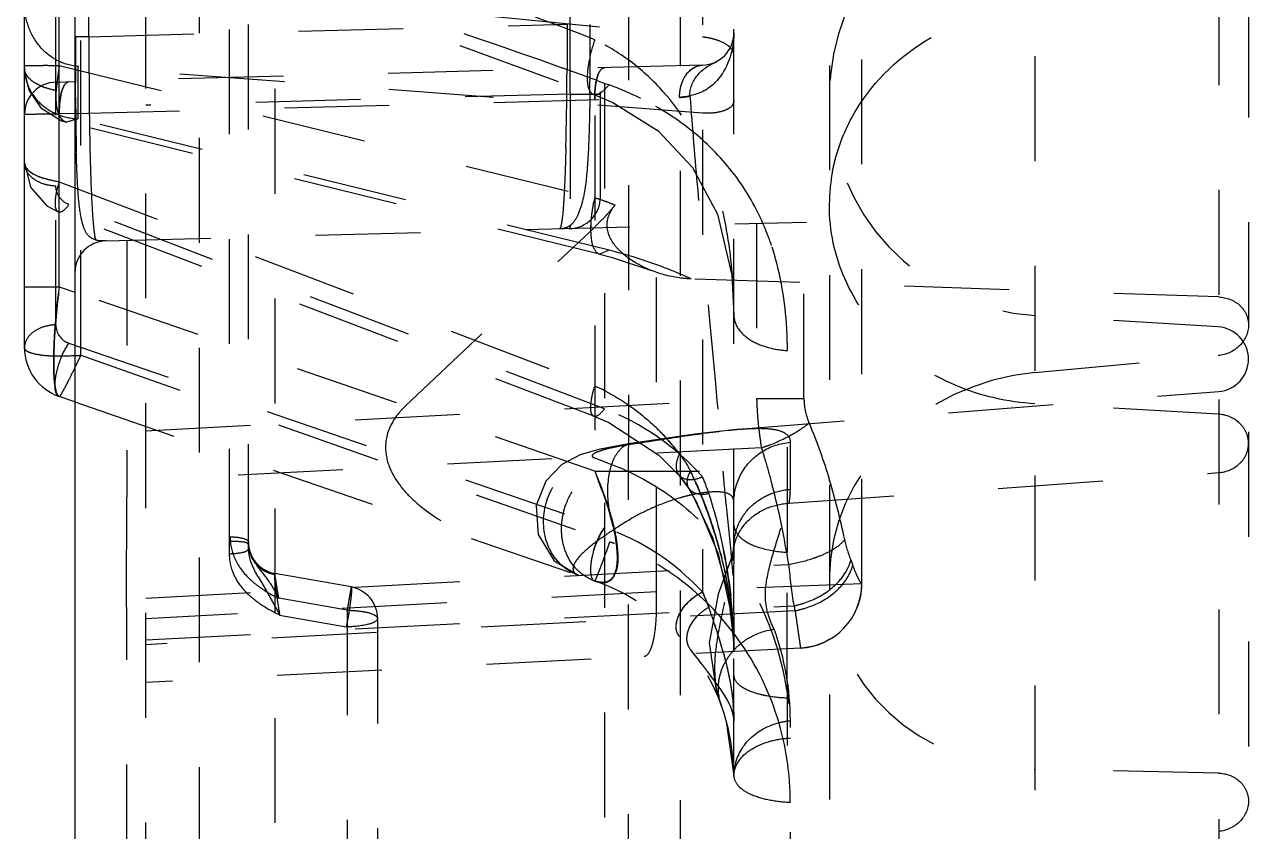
# Model space of a CAD drawing. Header units: millimetres. Extents: x 2141 to 4292, y -4498 to 2648.
# Drawn here: x 3636.63 to 3655.71, y -250.72 to -238.15 of the extents above; entities that cross this region are included whole.
import ezdxf

# ---------------------------------------------------------------- set-up
doc = ezdxf.new("R2010")
doc.units = ezdxf.units.MM
doc.header["$LTSCALE"] = 16.335
doc.linetypes.add('HIDDEN', pattern=[0.2, 0.1, -0.1])
doc.layers.add('21', color=7, linetype='CONTINUOUS')

msp = doc.modelspace()

# ---------------------------------------------------------------- linework, layer by layer
at = {"layer": '21', "color": 8, "linetype": 'HIDDEN'}
for p, q in [((3638.523, -307.753), (3638.523, -120.925)), ((3640.533, -134.607), (3640.533, -307.753)), ((3639.353, -135.371), (3639.353, -272.822)), ((3647.688, -275.791), (3647.688, -137.764)), ((3655.244, -162.316), (3655.244, -280.044)), ((3655.708, -162.819), (3655.708, -279.542)), ((3652.38, -163.5), (3652.38, -278.86)), ((3649.176, -166.91), (3649.176, -275.45)), ((3645.678, -270.103), (3645.678, -172.257)), ((3639.83, -246.391), (3639.83, -195.969)), ((3640.123, -246.317), (3640.123, -196.043)), ((3646.858, -274.732), (3646.858, -225.241)), ((3645.609, -240.83), (3645.609, -226.549)), ((3637.638, -238.338), (3637.638, -227.2)), ((3646.055, -227.582), (3646.027, -269.186)), ((3645.135, -239.231), (3645.135, -229.306)), ((3647.199, -229.987), (3647.199, -246.987)), ((3645.519, -233.033), (3645.519, -245.105)), ((3637.513, -243.298), (3637.513, -235.063)), ((3637.122, -242.827), (3637.122, -235.311)), ((3637.175, -239.541), (3637.175, -235.906)), ((3637.467, -237.38), (3647.199, -238.343)), ((3640.374, -237.46), (3643.417, -238.475)), ((3649.68, -246.859), (3649.68, -237.468)), ((3637.638, -238.338), (3645.088, -238.143)), ((3637.638, -238.338), (3637.427, -238.338)), ((3643.417, -238.475), (3645.494, -239.231)), ((3637.175, -238.784), (3645.519, -240.848)), ((3647.199, -238.78), (3637.418, -239.037)), ((3637.467, -238.801), (3637.467, -239.617)), ((3647.199, -239.527), (3637.482, -238.802)), ((3636.703, -239.171), (3636.889, -239.445)), ((3637.43, -239.284), (3637.428, -239.05)), ((3645.567, -239.023), (3645.678, -239.064)), ((3645.678, -239.064), (3645.743, -239.087)), ((3637.418, -239.535), (3646.842, -239.283)), ((3645.135, -239.231), (3638.523, -239.405)), ((3645.135, -239.231), (3645.609, -239.231)), ((3645.494, -239.231), (3645.494, -239.231)), ((3645.494, -239.231), (3645.8, -239.361)), ((3645.8, -239.361), (3646.508, -239.806)), ((3636.889, -239.445), (3637.209, -239.646)), ((3637.209, -239.646), (3637.289, -239.671)), ((3637.467, -239.618), (3637.29, -239.671)), ((3645.596, -241.726), (3637.29, -239.671)), ((3645.743, -241.665), (3637.467, -239.617)), ((3637.175, -240.597), (3645.519, -243.779)), ((3636.984, -240.974), (3637.16, -241.066)), ((3645.504, -244.248), (3637.16, -241.066)), ((3645.67, -244.134), (3637.326, -240.952)), ((3637.904, -241.519), (3648.818, -241.225)), ((3645.459, -241.187), (3645.459, -241.313)), ((3646.48, -246.987), (3646.48, -241.286)), ((3648.042, -241.245), (3648.042, -243.976)), ((3648.78, -243.976), (3648.78, -241.226)), ((3642.571, -244.09), (3645.519, -241.303)), ((3638.229, -241.513), (3638.225, -246.243)), ((3645.743, -241.665), (3645.596, -241.726)), ((3645.596, -241.726), (3645.776, -241.773)), ((3645.776, -241.773), (3646.406, -241.981)), ((3655.244, -242.392), (3647.02, -242.11)), ((3645.519, -245.105), (3637.418, -242.316)), ((3655.235, -242.859), (3652.38, -242.68)), ((3637.326, -243.112), (3645.67, -245.985)), ((3637.513, -243.298), (3637.413, -243.503)), ((3637.513, -243.298), (3645.756, -246.208)), ((3648.522, -246.366), (3648.522, -243.226)), ((3652.38, -243.571), (3655.235, -243.304)), ((3647.777, -244.452), (3655.244, -243.864)), ((3637.418, -244.026), (3645.519, -246.816)), ((3638.523, -244.475), (3648.042, -243.976)), ((3648.042, -243.976), (3648.78, -243.976)), ((3655.235, -244.217), (3652.38, -244.056)), ((3645.504, -244.248), (3645.74, -244.349)), ((3645.74, -244.349), (3646.518, -244.856)), ((3645.962, -244.696), (3645.602, -244.764)), ((3646.081, -244.677), (3645.962, -244.696)), ((3646.259, -244.65), (3646.079, -244.677)), ((3646.081, -244.677), (3646.15, -244.676)), ((3648.568, -245.387), (3648.568, -244.656)), ((3648.118, -244.741), (3638.523, -245.244)), ((3645.599, -244.765), (3645.293, -244.852)), ((3645.507, -244.895), (3645.755, -244.989)), ((3646.518, -244.856), (3646.838, -245.173)), ((3645.519, -245.105), (3647.688, -245.105)), ((3646.836, -245.171), (3646.982, -245.37)), ((3646.836, -245.171), (3646.837, -245.172)), ((3646.837, -245.172), (3646.859, -245.197)), ((3646.859, -245.197), (3646.982, -245.37)), ((3648.55, -245.606), (3655.244, -245.128)), ((3646.983, -245.371), (3646.983, -245.372)), ((3646.983, -245.371), (3647.044, -245.474)), ((3646.983, -245.372), (3646.983, -245.372)), ((3646.983, -245.372), (3647.1, -245.576)), ((3647.044, -245.474), (3647.355, -246.139)), ((3638.225, -246.243), (3638.22, -246.409)), ((3644.638, -246.094), (3644.89, -246.5)), ((3647.355, -246.139), (3647.594, -246.974)), ((3638.22, -246.409), (3638.229, -269.306)), ((3647.682, -246.314), (3647.639, -246.484)), ((3647.674, -246.495), (3647.682, -246.316)), ((3647.682, -246.316), (3647.682, -246.316)), ((3647.687, -246.278), (3647.686, -246.427)), ((3638.523, -247.082), (3648.541, -246.557)), ((3644.89, -246.5), (3645.271, -246.73)), ((3647.639, -246.484), (3647.443, -247.02)), ((3641.722, -246.909), (3640.536, -246.7)), ((3646.48, -246.987), (3638.523, -247.404)), ((3649.68, -246.859), (3646.48, -246.987)), ((3647.443, -247.02), (3647.302, -247.778)), ((3647.594, -246.974), (3647.687, -247.797)), ((3649.678, -246.859), (3649.68, -246.859)), ((3638.523, -247.733), (3648.62, -247.204)), ((3641.661, -247.272), (3640.596, -247.085)), ((3648.642, -247.279), (3638.523, -247.81)), ((3640.609, -247.347), (3641.648, -247.531)), ((3641.661, -247.272), (3641.648, -300.815)), ((3642.135, -247.402), (3642.135, -300.374)), ((3647.661, -247.408), (3647.688, -247.897)), ((3647.302, -247.778), (3647.414, -248.52)), ((3648.727, -247.863), (3638.523, -248.397)), ((3647.688, -247.853), (3647.687, -247.796)), ((3647.414, -248.52), (3647.492, -248.75)), ((3648.522, -252.647), (3648.522, -248.637)), ((3647.494, -248.756), (3647.492, -248.75)), ((3647.569, -249.001), (3647.689, -249.854)), ((3648.568, -252.364), (3648.568, -248.994)), ((3655.235, -249.808), (3652.38, -249.752))]:
    msp.add_line(p, q, dxfattribs=at)
at = {"layer": '21', "color": 7, "linetype": 'Continuous'}
for p, q in [((3636.633, -243.182), (3636.633, -236.255)), ((3637.418, -236.755), (3637.418, -386.18)), ((3637.122, -239.044), (3637.418, -239.037)), ((3637.418, -239.535), (3637.175, -239.541)), ((3637.175, -242.232), (3637.175, -239.541)), ((3636.633, -242.232), (3637.175, -242.232)), ((3637.175, -242.232), (3637.418, -242.316)), ((3637.418, -244.026), (3637.175, -243.943))]:
    msp.add_line(p, q, dxfattribs=at)
at = {"layer": '21', "color": 8, "linetype": 'HIDDEN'}
for points in [[(3636.633, -238.829), (3636.635, -238.88), (3636.703, -239.171)], [(3646.508, -239.806), (3647.045, -240.376), (3647.431, -241.103), (3647.654, -242.053), (3647.688, -242.675)], [(3636.633, -240.304), (3636.725, -240.679), (3636.984, -240.974)], [(3647.779, -244.452), (3647.082, -244.531), (3646.259, -244.65)], [(3645.293, -244.852), (3645.008, -245), (3644.756, -245.259), (3644.605, -245.638), (3644.638, -246.094)], [(3647.1, -245.576), (3647.443, -246.392), (3647.661, -247.408)], [(3647.688, -246.265), (3647.684, -246.304), (3647.682, -246.316)]]:
    msp.add_lwpolyline(points, dxfattribs=at)
for centre, radius, start, end in [((3652.593, -239.27), 3.417, 93.5697, 266.4303), ((3610.307, -336.284), 103.455, 70.38893, 72.11651), ((3523.025, -238.152), 122.425, 359.88245, 0.0022), ((3785.732, -238.344), 148.305, 179.99948, 180.1353), ((3714.402, -238.631), 76.764, 179.7815, 180.04625), ((3554.025, -238.225), 91.425, 359.61686, 359.88834), ((3647.186, -238.278), 0.502, 271.5, 360), ((3647.093, -239.406), 1.068, 79.144, 84.3222), ((3636.415, -206.086), 32.706, 271.0223, 271.3315), ((3775.679, -238.369), 138.253, 180.13453, 180.28199), ((3713.166, -238.633), 75.528, 180.0453, 180.30584), ((3612.841, -329.083), 95.822, 70.02984, 70.37111), ((3585.751, -238.671), 59.337, 359.6007, 359.83351), ((3579.03, -238.388), 66.419, 359.27287, 359.61352), ((3637.296, -238.164), 1.024, 247.19, 250.9806), ((3709.769, -238.651), 72.131, 180.30594, 180.48183), ((3599.001, -238.756), 46.087, 359.4109, 359.592), ((3644.069, -243.688), 4.895, 63.7294, 70.0088), ((3706.48, -238.854), 69.052, 180.35674, 180.72066), ((3702.771, -238.713), 65.133, 180.47901, 180.93583), ((3595.366, -238.713), 49.722, 358.4345, 359.4041), ((3646.823, -238.561), 0.722, 271.4492, 284.4508), ((3671.806, -239.313), 34.375, 180.6821, 181.3638), ((3689.021, -238.93), 51.381, 180.9448, 181.356), ((3651.997, -240.965), 2.822, 169.443, 179.9935), ((3645.109, -240.83), 0.5, 271.5, 0), ((3648.266, -241.455), 2.813, 167.5301, 168.9534), ((3643.782, -246.344), 5.764, 70.7948, 72.4628), ((3644.587, -244.031), 3.315, 69.7054, 70.7755), ((3642.843, -238.504), 3.873, 317.0767, 318.2873), ((3642.645, -238.329), 4.137, 318.2977, 320.4983), ((3643.089, -238.736), 3.534, 313.4348, 317.1123), ((3637.918, -242.018), 0.5, 91.5, 180), ((3637.424, -242.827), 0.302, 180.0494, 250.9506), ((3655.204, -243.362), 0.504, 274.5, 86.4303), ((3637.169, -240.035), 3.282, 274.2981, 276.0217), ((3644.268, -246.617), 3.102, 62.2145, 66.2057), ((3644.276, -247.781), 3.904, 41.5331, 69.0884), ((3653.549, -243.818), 5.509, 181.6529, 184.3912), ((3653.416, -243.824), 5.376, 184.4309, 186.4622), ((3643.939, -247.058), 3.655, 37.4245, 46.608), ((3643.975, -247.023), 3.605, 42.4132, 46.6246), ((3653.68, -243.795), 5.642, 186.4505, 187.1295), ((3653.116, -243.871), 5.073, 187.0715, 189.8754), ((3643.876, -247.112), 3.738, 37.4873, 42.4035), ((3638.466, -247.849), 10.141, 16.5474, 17.8467), ((3641.009, -247.961), 6.648, 23.4429, 25.4372), ((3642.238, -247.469), 5.327, 23.858, 26.339), ((3637.836, -248.034), 10.798, 14.5499, 16.539), ((3638.886, -248.353), 10.752, 11.6969, 16.7728), ((3647.627, -248.2), 2.789, 102.2926, 103.7799), ((3640.125, -248.36), 7.618, 21.7008, 23.5553), ((3639.95, -248.418), 7.801, 19.7789, 21.6218), ((3636.417, -249.537), 11.506, 17.7153, 19.0677), ((3648.56, -250.367), 5.142, 122.1578, 124.3302), ((3644.467, -249.481), 3.697, 42.5205, 71.0118), ((3639.859, -248.439), 7.893, 15.476, 17.7255), ((3584.862, -245.906), 62.826, 359.66088, 359.96781), ((3640.634, -246.133), 0.796, 180.0011, 184.774), ((3640.623, -246.208), 0.5, 180, 260), ((3644.52, -249.757), 3.758, 69.6002, 70.7943), ((3651.344, -245.77), 1.971, 191.7888, 201.789), ((3641.134, -248.079), 6.568, 14.6233, 15.4205), ((3641.353, -248.022), 6.342, 11.8378, 14.6186), ((3759.201, -247.189), 111.518, 179.60809, 179.85188), ((3641.027, -246.032), 0.942, 208.0052, 212.3088), ((3648.152, -244.137), 2.451, 279.1345, 288.0271), ((3660.794, -245.388), 12.308, 185.4494, 188.484), ((3644.472, -249.856), 3.216, 0, 70.9999), ((3641.406, -248.011), 6.287, 8.4585, 11.8414), ((3641.635, -247.402), 0.5, 0, 80), ((3641.573, -247.997), 6.12, 6.9745, 10.0718), ((3702.139, -247.001), 54.455, 179.895, 180.2785), ((3648.675, -246.859), 1.005, 273, 360), ((3643.805, -248.505), 3.718, 20.069, 22.7458), ((3641.646, -247.976), 6.045, 5.9334, 8.4663), ((3647.621, -247.846), 0.697, 117.679, 135.7468), ((3638.245, -250.536), 9.638, 18.3248, 20.0695), ((3642.023, -247.937), 5.666, 3.3507, 5.9348), ((3702.002, -247.001), 54.318, 180.2785, 180.3925), ((3672.754, -247.466), 25.069, 179.7892, 180.0819), ((3638.842, -250.342), 9.01, 16.8232, 18.3494), ((3638.864, -250.336), 8.987, 16.7995, 18.3331), ((3688.987, -247.425), 41.302, 180.1059, 180.4697), ((3644.399, -248.993), 4.169, 359.9954, 20.0151), ((3640.187, -249.937), 7.605, 15.1981, 16.8287), ((3639.73, -250.072), 8.082, 16.1779, 16.7838), ((3642.338, -247.918), 5.35, 1.6506, 3.3423), ((3650.878, -247.709), 3.193, 180.983, 181.5725), ((3644.265, -250.232), 4.298, 17.581, 36.8836), ((3640.288, -249.91), 7.5, 15.5639, 16.1781), ((3640.686, -249.799), 7.087, 15.2053, 15.5613), ((3648.399, -248.545), 0.965, 138.7021, 145.5528), ((3631.61, -260.124), 19.672, 37.2407, 37.4572), ((3648.368, -248.524), 0.928, 145.5591, 152.4907), ((3641.764, -252.522), 6.987, 35.2289, 36.2395), ((3644.798, -248.994), 2.89, 0.074, 4.9556)]:
    msp.add_arc(centre, radius, start, end, dxfattribs=at)
at = {"layer": '21', "color": 7, "linetype": 'Continuous'}
for centre, radius, start, end in [((3637.136, -239.547), 0.502, 91.5013, 180.0018), ((3637.437, -243.182), 0.804, 180.1929, 251)]:
    msp.add_arc(centre, radius, start, end, dxfattribs=at)
at = {"layer": '21', "color": 8, "linetype": 'HIDDEN'}
msp.add_ellipse((3652.593, -246.654), major_axis=(3.363, 0.673), ratio=0.899647, start_param=1.454859, end_param=4.471846, dxfattribs=at)
for points, knots in [([(3645.519, -238.384), (3644.873, -238.125), (3643.558, -237.664), (3641.581, -236.994), (3639.596, -236.35), (3638.264, -235.95), (3637.595, -235.762)], [0, 0, 0, 0, 0.250247, 0.500308, 0.750234, 1, 1, 1, 1]), ([(3637.482, -238.802), (3637.364, -238.793), (3637.127, -238.729), (3636.847, -238.493), (3636.672, -238.175), (3636.633, -237.935), (3636.633, -237.816)], [0, 0, 0, 0, 0.249716, 0.499595, 0.74973, 1, 1, 1, 1]), ([(3649.598, -239.473), (3649.878, -239.012), (3650.717, -238.218), (3651.819, -237.906), (3652.38, -237.874)], [0, 0, 0, 0, 0.489631, 1, 1, 1, 1]), ([(3645.088, -238.143), (3645.088, -238.319), (3645.089, -238.552), (3645.088, -238.785), (3645.088, -238.843)], [0, 0, 0, 0, 0.752352, 1, 1, 1, 1]), ([(3645.519, -238.384), (3645.484, -238.49), (3645.43, -238.685), (3645.398, -238.918), (3645.405, -239.066), (3645.423, -239.157), (3645.46, -239.218), (3645.494, -239.231)], [0, 0, 0, 0, 0.377923, 0.681475, 0.792721, 0.877332, 1, 1, 1, 1]), ([(3647.688, -242.675), (3647.688, -242.257), (3647.63, -241.428), (3647.304, -240.219), (3646.746, -239.315), (3646.112, -238.721), (3645.726, -238.486), (3645.519, -238.384)], [0, 0, 0, 0, 0.2471, 0.489298, 0.734536, 0.863872, 1, 1, 1, 1]), ([(3647.688, -238.278), (3647.688, -238.359), (3647.658, -238.679), (3647.489, -239.006), (3647.289, -239.141)], [0, 0, 0, 0, 0.250672, 1, 1, 1, 1]), ([(3647.438, -238.396), (3647.426, -238.392), (3647.379, -238.376), (3647.331, -238.364), (3647.294, -238.357)], [0, 0, 0, 0, 0.239674, 1, 1, 1, 1]), ([(3647.631, -238.507), (3647.62, -238.496), (3647.562, -238.448), (3647.493, -238.415), (3647.438, -238.396)], [0, 0, 0, 0, 0.212855, 1, 1, 1, 1]), ([(3647.688, -238.621), (3647.688, -238.611), (3647.682, -238.568), (3647.655, -238.531), (3647.631, -238.507)], [0, 0, 0, 0, 0.221036, 1, 1, 1, 1]), ([(3636.656, -238.791), (3636.653, -238.791), (3636.646, -238.79), (3636.633, -238.789), (3636.633, -238.784)], [0, 0, 0, 0, 0.412382, 1, 1, 1, 1]), ([(3636.728, -238.791), (3636.721, -238.791), (3636.697, -238.792), (3636.673, -238.792), (3636.656, -238.791)], [0, 0, 0, 0, 0.310598, 1, 1, 1, 1]), ([(3636.999, -238.787), (3636.972, -238.788), (3636.882, -238.789), (3636.791, -238.79), (3636.728, -238.791)], [0, 0, 0, 0, 0.299593, 1, 1, 1, 1]), ([(3646.842, -239.283), (3646.841, -239.221), (3646.859, -239.097), (3646.943, -238.89), (3647.1, -238.783), (3647.199, -238.78)], [0, 0, 0, 0, 0.278493, 0.555381, 1, 1, 1, 1]), ([(3646.842, -239.283), (3646.841, -239.219), (3646.857, -239.094), (3646.931, -238.93), (3647.049, -238.814), (3647.151, -238.782), (3647.199, -238.78)], [0, 0, 0, 0, 0.283556, 0.548984, 0.785747, 1, 1, 1, 1]), ([(3647.004, -239.26), (3646.995, -239.147), (3647.099, -238.913), (3647.293, -238.782), (3647.398, -238.734)], [0, 0, 0, 0, 0.496498, 1, 1, 1, 1]), ([(3636.633, -238.829), (3636.633, -238.928), (3636.677, -239.132), (3636.863, -239.389), (3637.139, -239.564), (3637.357, -239.612), (3637.467, -239.617)], [0, 0, 0, 0, 0.236807, 0.481098, 0.736194, 1, 1, 1, 1]), ([(3636.656, -238.916), (3636.652, -238.909), (3636.64, -238.882), (3636.633, -238.851), (3636.633, -238.829)], [0, 0, 0, 0, 0.266166, 1, 1, 1, 1]), ([(3636.72, -238.999), (3636.713, -238.993), (3636.689, -238.968), (3636.668, -238.939), (3636.656, -238.916)], [0, 0, 0, 0, 0.269699, 1, 1, 1, 1]), ([(3636.836, -239.079), (3636.825, -239.073), (3636.784, -239.051), (3636.745, -239.023), (3636.72, -238.999)], [0, 0, 0, 0, 0.269616, 1, 1, 1, 1]), ([(3645.519, -239.323), (3645.518, -239.261), (3645.523, -239.142), (3645.549, -238.983), (3645.592, -238.871), (3645.646, -238.821), (3645.67, -238.82)], [0, 0, 0, 0, 0.337426, 0.649706, 0.871077, 1, 1, 1, 1]), ([(3645.67, -238.82), (3645.644, -238.821), (3645.589, -238.873), (3645.552, -238.981), (3645.522, -239.137), (3645.518, -239.256), (3645.519, -239.323)], [0, 0, 0, 0, 0.141244, 0.35064, 0.634207, 1, 1, 1, 1]), ([(3637.289, -239.671), (3637.259, -239.663), (3637.199, -239.619), (3637.149, -239.506), (3637.125, -239.354), (3637.126, -239.24), (3637.13, -239.177)], [0, 0, 0, 0, 0.165944, 0.37881, 0.659211, 1, 1, 1, 1]), ([(3637.246, -239.108), (3637.232, -239.134), (3637.204, -239.214), (3637.179, -239.361), (3637.174, -239.48), (3637.175, -239.541)], [0, 0, 0, 0, 0.193853, 0.581336, 1, 1, 1, 1]), ([(3645.494, -239.231), (3645.506, -239.235), (3645.575, -239.243), (3645.635, -239.196), (3645.675, -239.159)], [0, 0, 0, 0, 0.186751, 1, 1, 1, 1]), ([(3645.675, -239.159), (3645.681, -239.154), (3645.704, -239.131), (3645.727, -239.106), (3645.743, -239.087)], [0, 0, 0, 0, 0.234142, 1, 1, 1, 1]), ([(3647.289, -239.141), (3647.258, -239.161), (3647.121, -239.239), (3646.962, -239.273), (3646.842, -239.283)], [0, 0, 0, 0, 0.233344, 1, 1, 1, 1]), ([(3645.135, -239.231), (3645.136, -239.371), (3645.137, -239.641), (3645.138, -240.03), (3645.138, -240.383), (3645.137, -240.691), (3645.135, -240.916), (3645.133, -241.067), (3645.131, -241.156), (3645.13, -241.228), (3645.127, -241.279), (3645.126, -241.312), (3645.124, -241.324), (3645.123, -241.33), (3645.122, -241.33)], [0, 0, 0, 0, 0.199315, 0.385942, 0.555605, 0.704026, 0.826931, 0.877479, 0.920046, 0.954098, 0.979105, 0.994543, 0.998524, 1, 1, 1, 1]), ([(3645.444, -239.231), (3645.443, -239.316), (3645.438, -239.634), (3645.429, -239.952), (3645.416, -240.184)], [0, 0, 0, 0, 0.268199, 1, 1, 1, 1]), ([(3647.697, -240.486), (3647.514, -240.243), (3647.069, -239.785), (3646.53, -239.444), (3646.236, -239.298)], [0, 0, 0, 0, 0.480733, 1, 1, 1, 1]), ([(3647.004, -239.26), (3647.04, -239.751), (3647.202, -241.701), (3647.402, -243.646), (3647.516, -245.105)], [0, 0, 0, 0, 0.251845, 1, 1, 1, 1]), ([(3647.688, -239.335), (3647.688, -239.365), (3647.654, -239.433), (3647.542, -239.495), (3647.385, -239.53), (3647.264, -239.532), (3647.199, -239.527)], [0, 0, 0, 0, 0.154685, 0.366732, 0.656217, 1, 1, 1, 1]), ([(3649.223, -240.448), (3649.239, -240.363), (3649.319, -240.022), (3649.462, -239.697), (3649.598, -239.473)], [0, 0, 0, 0, 0.248585, 1, 1, 1, 1]), ([(3637.473, -240.823), (3637.469, -240.772), (3637.453, -240.542), (3637.446, -240.311), (3637.441, -240.131)], [0, 0, 0, 0, 0.221367, 1, 1, 1, 1]), ([(3637.654, -240.146), (3637.659, -240.369), (3637.672, -240.747), (3637.692, -241.125), (3637.707, -241.279)], [0, 0, 0, 0, 0.591072, 1, 1, 1, 1]), ([(3645.07, -240.071), (3645.068, -240.135), (3645.061, -240.365), (3645.053, -240.594), (3645.044, -240.759)], [0, 0, 0, 0, 0.280828, 1, 1, 1, 1]), ([(3636.633, -240.304), (3636.633, -240.347), (3636.659, -240.443), (3636.769, -240.561), (3636.933, -240.639), (3637.059, -240.658), (3637.122, -240.659)], [0, 0, 0, 0, 0.192955, 0.430784, 0.710978, 1, 1, 1, 1]), ([(3636.633, -240.304), (3636.633, -240.379), (3636.768, -240.487), (3636.961, -240.554), (3637.1, -240.584), (3637.175, -240.597)], [0, 0, 0, 0, 0.351952, 0.642593, 1, 1, 1, 1]), ([(3636.633, -240.304), (3636.633, -240.337), (3636.669, -240.415), (3636.79, -240.493), (3636.964, -240.554), (3637.1, -240.583), (3637.175, -240.597)], [0, 0, 0, 0, 0.15341, 0.361135, 0.647167, 1, 1, 1, 1]), ([(3645.416, -240.184), (3645.412, -240.252), (3645.396, -240.492), (3645.37, -240.734), (3645.328, -240.901)], [0, 0, 0, 0, 0.284171, 1, 1, 1, 1]), ([(3648.274, -241.589), (3648.241, -241.491), (3648.094, -241.102), (3647.886, -240.735), (3647.697, -240.486)], [0, 0, 0, 0, 0.247798, 1, 1, 1, 1]), ([(3637.175, -240.597), (3637.157, -240.652), (3637.127, -240.755), (3637.107, -240.897), (3637.109, -241.002), (3637.14, -241.059), (3637.16, -241.066)], [0, 0, 0, 0, 0.354751, 0.655262, 0.870121, 1, 1, 1, 1]), ([(3637.326, -240.952), (3637.263, -240.928), (3637.159, -240.843), (3637.122, -240.717), (3637.122, -240.659)], [0, 0, 0, 0, 0.538529, 1, 1, 1, 1]), ([(3637.534, -241.231), (3637.526, -241.203), (3637.497, -241.069), (3637.483, -240.932), (3637.473, -240.823)], [0, 0, 0, 0, 0.209965, 1, 1, 1, 1]), ([(3645.044, -240.759), (3645.042, -240.801), (3645.034, -240.94), (3645.025, -241.079), (3645.012, -241.174)], [0, 0, 0, 0, 0.306059, 1, 1, 1, 1]), ([(3645.328, -240.901), (3645.309, -240.979), (3645.266, -241.111), (3645.191, -241.233), (3645.146, -241.272)], [0, 0, 0, 0, 0.574092, 1, 1, 1, 1]), ([(3637.16, -241.066), (3637.184, -241.075), (3637.259, -241.041), (3637.3, -240.988), (3637.326, -240.952)], [0, 0, 0, 0, 0.363685, 1, 1, 1, 1]), ([(3645.462, -241.261), (3645.463, -241.234), (3645.471, -241.118), (3645.488, -241.004), (3645.505, -240.916)], [0, 0, 0, 0, 0.233115, 1, 1, 1, 1]), ([(3646.406, -241.981), (3646.296, -241.938), (3646.137, -241.858), (3645.951, -241.716), (3645.791, -241.556), (3645.689, -241.333), (3645.736, -241.104), (3645.8, -241.006), (3645.837, -240.96)], [0, 0, 0, 0, 0.256632, 0.382975, 0.507825, 0.749424, 0.872329, 1, 1, 1, 1]), ([(3652.38, -244.056), (3651.956, -244.032), (3651.119, -243.841), (3650.06, -243.152), (3649.345, -242.15), (3649.176, -241.353), (3649.176, -240.965)], [0, 0, 0, 0, 0.261247, 0.515652, 0.761039, 1, 1, 1, 1]), ([(3637.74, -241.5), (3637.697, -241.49), (3637.608, -241.437), (3637.569, -241.344), (3637.552, -241.294)], [0, 0, 0, 0, 0.457733, 1, 1, 1, 1]), ([(3637.707, -241.279), (3637.712, -241.327), (3637.721, -241.401), (3637.732, -241.477), (3637.743, -241.501)], [0, 0, 0, 0, 0.645022, 1, 1, 1, 1]), ([(3644.972, -241.326), (3644.995, -241.325), (3645.048, -241.321), (3645.1, -241.302), (3645.126, -241.285)], [0, 0, 0, 0, 0.420221, 1, 1, 1, 1]), ([(3645.012, -241.174), (3645.008, -241.206), (3645, -241.254), (3644.989, -241.304), (3644.98, -241.319)], [0, 0, 0, 0, 0.651266, 1, 1, 1, 1]), ([(3645.596, -241.726), (3645.547, -241.714), (3645.494, -241.623), (3645.468, -241.496), (3645.462, -241.41), (3645.461, -241.362)], [0, 0, 0, 0, 0.373975, 0.64383, 1, 1, 1, 1]), ([(3637.742, -241.501), (3637.749, -241.503), (3637.771, -241.511), (3637.823, -241.513), (3637.867, -241.512), (3637.895, -241.511)], [0, 0, 0, 0, 0.13959, 0.447907, 1, 1, 1, 1]), ([(3647.02, -242.11), (3646.924, -242.065), (3646.51, -241.886), (3646.078, -241.748), (3645.743, -241.665)], [0, 0, 0, 0, 0.234661, 1, 1, 1, 1]), ([(3648.522, -243.226), (3648.522, -243.085), (3648.504, -242.532), (3648.405, -241.98), (3648.274, -241.589)], [0, 0, 0, 0, 0.254429, 1, 1, 1, 1]), ([(3647.02, -242.11), (3646.968, -242.108), (3646.758, -242.091), (3646.552, -242.039), (3646.406, -241.981)], [0, 0, 0, 0, 0.252462, 1, 1, 1, 1]), ([(3637.176, -243.943), (3637.157, -243.936), (3637.127, -243.881), (3637.106, -243.779), (3637.091, -243.617), (3637.086, -243.311), (3637.106, -242.841), (3637.149, -242.446), (3637.175, -242.232)], [0, 0, 0, 0, 0.033327, 0.095361, 0.188427, 0.310696, 0.627151, 1, 1, 1, 1]), ([(3655.244, -242.392), (3655.362, -242.396), (3655.546, -242.466), (3655.684, -242.659), (3655.708, -242.774), (3655.708, -242.83)], [0, 0, 0, 0, 0.511099, 0.757318, 1, 1, 1, 1]), ([(3647.688, -242.677), (3647.688, -242.752), (3647.749, -242.915), (3647.952, -243.081), (3648.218, -243.19), (3648.416, -243.221), (3648.522, -243.226)], [0, 0, 0, 0, 0.208598, 0.449649, 0.707378, 1, 1, 1, 1]), ([(3637.122, -242.827), (3637.059, -242.828), (3636.933, -242.847), (3636.769, -242.926), (3636.659, -243.044), (3636.633, -243.14), (3636.633, -243.182)], [0, 0, 0, 0, 0.289021, 0.569215, 0.807045, 1, 1, 1, 1]), ([(3655.708, -242.83), (3655.708, -242.946), (3655.598, -243.189), (3655.358, -243.292), (3655.235, -243.304)], [0, 0, 0, 0, 0.483514, 1, 1, 1, 1]), ([(3637.16, -243.467), (3637.17, -243.434), (3637.212, -243.31), (3637.27, -243.19), (3637.326, -243.112)], [0, 0, 0, 0, 0.266996, 1, 1, 1, 1]), ([(3637.16, -243.467), (3637.17, -243.434), (3637.212, -243.31), (3637.27, -243.19), (3637.326, -243.112)], [0, 0, 0, 0, 0.266996, 1, 1, 1, 1]), ([(3637.415, -243.307), (3637.324, -243.314), (3637.156, -243.32), (3636.928, -243.308), (3636.762, -243.278), (3636.671, -243.242), (3636.647, -243.216)], [0, 0, 0, 0, 0.347705, 0.644106, 0.865577, 1, 1, 1, 1]), ([(3637.175, -243.943), (3637.154, -243.935), (3637.115, -243.88), (3637.106, -243.772), (3637.118, -243.628), (3637.143, -243.523), (3637.16, -243.467)], [0, 0, 0, 0, 0.137773, 0.353773, 0.650931, 1, 1, 1, 1]), ([(3637.413, -243.503), (3637.383, -243.565), (3637.339, -243.653), (3637.283, -243.762), (3637.249, -243.826), (3637.222, -243.875), (3637.2, -243.914), (3637.189, -243.931), (3637.178, -243.945), (3637.176, -243.943)], [0, 0, 0, 0, 0.414904, 0.587538, 0.732972, 0.848485, 0.931942, 0.982334, 1, 1, 1, 1]), ([(3645.519, -243.779), (3645.498, -243.84), (3645.467, -243.951), (3645.45, -244.096), (3645.456, -244.195), (3645.486, -244.242), (3645.504, -244.248)], [0, 0, 0, 0, 0.397234, 0.700194, 0.885492, 1, 1, 1, 1]), ([(3645.714, -243.873), (3645.782, -243.909), (3646.045, -244.06), (3646.286, -244.248), (3646.45, -244.402)], [0, 0, 0, 0, 0.255925, 1, 1, 1, 1]), ([(3645.714, -243.873), (3645.782, -243.909), (3646.045, -244.06), (3646.286, -244.248), (3646.45, -244.402)], [0, 0, 0, 0, 0.255952, 1, 1, 1, 1]), ([(3642.571, -244.09), (3642.534, -244.125), (3642.398, -244.267), (3642.3, -244.451), (3642.273, -244.595)], [0, 0, 0, 0, 0.257341, 1, 1, 1, 1]), ([(3645.504, -244.248), (3645.526, -244.257), (3645.602, -244.225), (3645.643, -244.171), (3645.67, -244.134)], [0, 0, 0, 0, 0.345411, 1, 1, 1, 1]), ([(3648.78, -243.976), (3648.781, -244.01), (3648.787, -244.141), (3648.822, -244.269), (3648.86, -244.357)], [0, 0, 0, 0, 0.261188, 1, 1, 1, 1]), ([(3655.708, -244.673), (3655.708, -244.616), (3655.683, -244.499), (3655.543, -244.3), (3655.357, -244.224), (3655.235, -244.217)], [0, 0, 0, 0, 0.240331, 0.487176, 1, 1, 1, 1]), ([(3646.15, -244.676), (3646.444, -244.629), (3646.985, -244.546), (3647.529, -244.472), (3647.779, -244.452)], [0, 0, 0, 0, 0.542171, 1, 1, 1, 1]), ([(3647.787, -244.451), (3647.803, -244.45), (3647.863, -244.445), (3647.923, -244.442), (3647.968, -244.44)], [0, 0, 0, 0, 0.261097, 1, 1, 1, 1]), ([(3647.968, -244.44), (3648.054, -244.437), (3648.206, -244.437), (3648.398, -244.465), (3648.537, -244.533), (3648.568, -244.618), (3648.568, -244.656)], [0, 0, 0, 0, 0.371628, 0.646731, 0.838912, 1, 1, 1, 1]), ([(3648.118, -244.741), (3648.164, -244.727), (3648.347, -244.661), (3648.524, -244.576), (3648.651, -244.501)], [0, 0, 0, 0, 0.244577, 1, 1, 1, 1]), ([(3648.651, -244.501), (3648.671, -244.489), (3648.743, -244.445), (3648.814, -244.397), (3648.86, -244.357)], [0, 0, 0, 0, 0.277293, 1, 1, 1, 1]), ([(3642.273, -244.595), (3642.253, -244.701), (3642.261, -244.925), (3642.399, -245.227), (3642.609, -245.485), (3642.95, -245.782), (3643.444, -246.074), (3643.87, -246.248), (3644.089, -246.323)], [0, 0, 0, 0, 0.12043, 0.241211, 0.363983, 0.488697, 0.74223, 1, 1, 1, 1]), ([(3646.15, -244.676), (3646.105, -244.683), (3646.017, -244.698), (3645.888, -244.721), (3645.769, -244.745), (3645.664, -244.77), (3645.575, -244.801), (3645.517, -244.823), (3645.464, -244.865), (3645.494, -244.89), (3645.507, -244.895)], [0, 0, 0, 0, 0.182826, 0.358308, 0.523106, 0.669924, 0.793149, 0.889605, 0.945474, 1, 1, 1, 1]), ([(3645.732, -245.255), (3645.739, -245.187), (3645.762, -245.055), (3645.829, -244.876), (3645.932, -244.735), (3646.031, -244.685), (3646.079, -244.677)], [0, 0, 0, 0, 0.286284, 0.558247, 0.796289, 1, 1, 1, 1]), ([(3655.244, -245.128), (3655.364, -245.12), (3655.547, -245.043), (3655.684, -244.846), (3655.708, -244.73), (3655.708, -244.673)], [0, 0, 0, 0, 0.512581, 0.759491, 1, 1, 1, 1]), ([(3645.271, -246.73), (3645.181, -246.699), (3645.01, -246.6), (3644.757, -246.287), (3644.668, -245.746), (3644.931, -245.158), (3645.311, -244.93), (3645.507, -244.895)], [0, 0, 0, 0, 0.117951, 0.239284, 0.492228, 0.752835, 1, 1, 1, 1]), ([(3646.842, -244.837), (3646.813, -244.892), (3646.771, -245.003), (3646.8, -245.13), (3646.836, -245.171)], [0, 0, 0, 0, 0.530839, 1, 1, 1, 1]), ([(3647.688, -245.588), (3647.688, -245.436), (3647.768, -245.122), (3647.992, -244.887), (3648.124, -244.803)], [0, 0, 0, 0, 0.493175, 1, 1, 1, 1]), ([(3645.519, -246.816), (3645.429, -246.785), (3645.257, -246.681), (3645.081, -246.438), (3644.999, -246.154), (3645, -245.762), (3645.194, -245.283), (3645.555, -245.033), (3645.755, -244.989)], [0, 0, 0, 0, 0.120917, 0.246956, 0.372473, 0.489833, 0.739712, 1, 1, 1, 1]), ([(3645.519, -246.816), (3645.562, -246.83), (3645.649, -246.851), (3645.787, -246.802), (3645.865, -246.644), (3645.88, -246.42), (3645.849, -246.128), (3645.742, -245.676), (3645.615, -245.333), (3645.519, -245.105)], [0, 0, 0, 0, 0.067662, 0.127692, 0.201401, 0.311589, 0.46035, 0.633454, 1, 1, 1, 1]), ([(3645.519, -245.105), (3645.602, -245.339), (3645.749, -245.676), (3645.855, -246.13), (3645.886, -246.421), (3645.862, -246.644), (3645.785, -246.8), (3645.648, -246.851), (3645.562, -246.83), (3645.519, -246.816)], [0, 0, 0, 0, 0.368561, 0.541895, 0.68981, 0.799344, 0.873451, 0.932493, 1, 1, 1, 1]), ([(3645.519, -245.105), (3645.616, -245.334), (3645.744, -245.678), (3645.855, -246.131), (3645.888, -246.423), (3645.871, -246.648), (3645.789, -246.803), (3645.65, -246.851), (3645.563, -246.831), (3645.519, -246.816)], [0, 0, 0, 0, 0.366863, 0.540184, 0.688607, 0.798037, 0.871499, 0.931803, 1, 1, 1, 1]), ([(3645.519, -245.105), (3645.614, -245.334), (3645.743, -245.677), (3645.849, -246.13), (3645.88, -246.421), (3645.865, -246.645), (3645.787, -246.803), (3645.649, -246.851), (3645.562, -246.831), (3645.519, -246.816)], [0, 0, 0, 0, 0.367027, 0.540744, 0.688856, 0.799201, 0.872402, 0.932114, 1, 1, 1, 1]), ([(3645.755, -244.989), (3646.115, -245.126), (3646.828, -245.517), (3647.728, -246.434), (3648.396, -247.711), (3648.569, -248.724), (3648.568, -249.262)], [0, 0, 0, 0, 0.212997, 0.44348, 0.702019, 1, 1, 1, 1]), ([(3647.012, -245.105), (3647.004, -245.119), (3646.977, -245.168), (3646.96, -245.223), (3646.957, -245.263)], [0, 0, 0, 0, 0.282079, 1, 1, 1, 1]), ([(3647.012, -245.105), (3647.004, -245.119), (3646.977, -245.168), (3646.96, -245.223), (3646.957, -245.263)], [0, 0, 0, 0, 0.282078, 1, 1, 1, 1]), ([(3647.516, -245.106), (3647.53, -245.287), (3647.601, -246.005), (3647.688, -246.725), (3647.688, -247.265)], [0, 0, 0, 0, 0.251158, 1, 1, 1, 1]), ([(3645.824, -246.014), (3645.801, -245.95), (3645.732, -245.703), (3645.712, -245.442), (3645.732, -245.255)], [0, 0, 0, 0, 0.266106, 1, 1, 1, 1]), ([(3646.837, -245.172), (3646.877, -245.216), (3647.014, -245.257), (3647.137, -245.219), (3647.199, -245.192)], [0, 0, 0, 0, 0.464791, 1, 1, 1, 1]), ([(3646.957, -245.263), (3646.957, -245.273), (3646.957, -245.311), (3646.968, -245.349), (3646.983, -245.372)], [0, 0, 0, 0, 0.279807, 1, 1, 1, 1]), ([(3646.957, -245.263), (3646.957, -245.273), (3646.957, -245.311), (3646.968, -245.348), (3646.983, -245.371)], [0, 0, 0, 0, 0.279645, 1, 1, 1, 1]), ([(3646.963, -245.491), (3646.92, -245.502), (3646.737, -245.551), (3646.559, -245.616), (3646.426, -245.675)], [0, 0, 0, 0, 0.230716, 1, 1, 1, 1]), ([(3646.983, -245.372), (3647.008, -245.41), (3647.113, -245.474), (3647.231, -245.465), (3647.297, -245.452)], [0, 0, 0, 0, 0.398156, 1, 1, 1, 1]), ([(3646.983, -245.372), (3647.007, -245.41), (3647.113, -245.474), (3647.231, -245.465), (3647.297, -245.452)], [0, 0, 0, 0, 0.397936, 1, 1, 1, 1]), ([(3647.534, -245.438), (3647.465, -245.425), (3647.294, -245.427), (3647.129, -245.454), (3647.033, -245.475)], [0, 0, 0, 0, 0.418592, 1, 1, 1, 1]), ([(3647.11, -245.314), (3647.136, -245.374), (3647.24, -245.62), (3647.328, -245.872), (3647.388, -246.065)], [0, 0, 0, 0, 0.245306, 1, 1, 1, 1]), ([(3647.688, -247.897), (3647.688, -247.469), (3647.61, -246.641), (3647.422, -245.831), (3647.297, -245.452)], [0, 0, 0, 0, 0.517218, 1, 1, 1, 1]), ([(3647.297, -245.452), (3647.419, -245.829), (3647.607, -246.625), (3647.688, -247.441), (3647.688, -247.861)], [0, 0, 0, 0, 0.485474, 1, 1, 1, 1]), ([(3647.688, -245.588), (3647.688, -245.569), (3647.683, -245.531), (3647.637, -245.464), (3647.575, -245.446), (3647.534, -245.438)], [0, 0, 0, 0, 0.245776, 0.466282, 1, 1, 1, 1]), ([(3648.124, -245.528), (3648.159, -245.507), (3648.298, -245.437), (3648.452, -245.395), (3648.568, -245.387)], [0, 0, 0, 0, 0.257539, 1, 1, 1, 1]), ([(3648.55, -245.606), (3648.553, -245.587), (3648.563, -245.514), (3648.568, -245.441), (3648.568, -245.387)], [0, 0, 0, 0, 0.260909, 1, 1, 1, 1]), ([(3646.426, -245.675), (3646.374, -245.698), (3646.166, -245.797), (3645.967, -245.915), (3645.824, -246.014)], [0, 0, 0, 0, 0.244617, 1, 1, 1, 1]), ([(3647.805, -245.846), (3647.824, -245.813), (3647.907, -245.687), (3648.026, -245.586), (3648.124, -245.528)], [0, 0, 0, 0, 0.246161, 1, 1, 1, 1]), ([(3647.908, -245.879), (3647.993, -245.794), (3648.197, -245.66), (3648.434, -245.611), (3648.55, -245.606)], [0, 0, 0, 0, 0.510613, 1, 1, 1, 1]), ([(3648.316, -247.567), (3648.239, -247.421), (3648.139, -247.089), (3648.238, -246.588), (3648.386, -246.1), (3648.492, -245.77), (3648.55, -245.606)], [0, 0, 0, 0, 0.243855, 0.488824, 0.74287, 1, 1, 1, 1]), ([(3647.688, -246.265), (3647.688, -246.231), (3647.699, -246.085), (3647.75, -245.942), (3647.805, -245.846)], [0, 0, 0, 0, 0.236129, 1, 1, 1, 1]), ([(3645.67, -245.985), (3645.615, -246.062), (3645.535, -246.227), (3645.473, -246.435), (3645.453, -246.592), (3645.451, -246.701), (3645.476, -246.801), (3645.519, -246.816)], [0, 0, 0, 0, 0.319127, 0.610351, 0.732287, 0.847106, 1, 1, 1, 1]), ([(3645.607, -246.087), (3645.612, -246.078), (3645.631, -246.043), (3645.652, -246.009), (3645.67, -245.985)], [0, 0, 0, 0, 0.262662, 1, 1, 1, 1]), ([(3645.873, -246.459), (3645.873, -246.426), (3645.867, -246.276), (3645.844, -246.128), (3645.824, -246.014)], [0, 0, 0, 0, 0.22317, 1, 1, 1, 1]), ([(3647.388, -246.065), (3647.409, -246.135), (3647.493, -246.419), (3647.56, -246.708), (3647.598, -246.927)], [0, 0, 0, 0, 0.247931, 1, 1, 1, 1]), ([(3647.682, -246.316), (3647.689, -246.277), (3647.727, -246.116), (3647.819, -245.968), (3647.908, -245.879)], [0, 0, 0, 0, 0.239765, 1, 1, 1, 1]), ([(3647.688, -245.941), (3647.688, -245.976), (3647.72, -246.077), (3647.866, -246.214), (3648.014, -246.274), (3648.101, -246.3)], [0, 0, 0, 0, 0.179208, 0.528774, 1, 1, 1, 1]), ([(3639.977, -246.144), (3639.966, -246.142), (3639.92, -246.136), (3639.874, -246.134), (3639.838, -246.133)], [0, 0, 0, 0, 0.236267, 1, 1, 1, 1]), ([(3639.841, -246.199), (3639.908, -246.195), (3639.999, -246.197), (3640.093, -246.215), (3640.124, -246.239), (3640.124, -246.25)], [0, 0, 0, 0, 0.673349, 0.892811, 1, 1, 1, 1]), ([(3640.123, -246.208), (3640.123, -246.19), (3640.061, -246.157), (3640.013, -246.149), (3639.977, -246.144)], [0, 0, 0, 0, 0.327005, 1, 1, 1, 1]), ([(3640.123, -246.243), (3640.123, -246.352), (3640.207, -246.58), (3640.419, -246.696), (3640.529, -246.716)], [0, 0, 0, 0, 0.494286, 1, 1, 1, 1]), ([(3645.661, -246.121), (3645.573, -246.181), (3645.421, -246.293), (3645.261, -246.446), (3645.191, -246.563), (3645.174, -246.637), (3645.206, -246.702), (3645.248, -246.722), (3645.271, -246.73)], [0, 0, 0, 0, 0.372265, 0.660571, 0.765658, 0.845686, 0.915091, 1, 1, 1, 1]), ([(3645.504, -246.34), (3645.51, -246.319), (3645.538, -246.233), (3645.574, -246.148), (3645.607, -246.087)], [0, 0, 0, 0, 0.240701, 1, 1, 1, 1]), ([(3645.519, -246.816), (3645.523, -246.817), (3645.53, -246.797), (3645.544, -246.775), (3645.565, -246.72), (3645.594, -246.651), (3645.628, -246.56), (3645.684, -246.411), (3645.727, -246.291), (3645.756, -246.208)], [0, 0, 0, 0, 0.017296, 0.066661, 0.14946, 0.266578, 0.417367, 0.595246, 1, 1, 1, 1]), ([(3647.701, -247.65), (3647.466, -247.336), (3646.904, -246.766), (3646.203, -246.374), (3645.83, -246.235)], [0, 0, 0, 0, 0.496198, 1, 1, 1, 1]), ([(3649.182, -246.354), (3649.207, -246.34), (3649.292, -246.29), (3649.372, -246.228), (3649.414, -246.173)], [0, 0, 0, 0, 0.294673, 1, 1, 1, 1]), ([(3640.609, -247.347), (3640.51, -247.302), (3640.317, -247.196), (3640.063, -246.988), (3639.874, -246.717), (3639.828, -246.498), (3639.83, -246.391)], [0, 0, 0, 0, 0.252281, 0.50381, 0.752569, 1, 1, 1, 1]), ([(3639.83, -246.391), (3639.9, -246.391), (3639.995, -246.381), (3640.092, -246.355), (3640.123, -246.328), (3640.123, -246.317)], [0, 0, 0, 0, 0.668996, 0.891554, 1, 1, 1, 1]), ([(3640.123, -246.317), (3640.123, -246.413), (3640.177, -246.604), (3640.333, -246.844), (3640.473, -247.094), (3640.566, -247.261), (3640.609, -247.347)], [0, 0, 0, 0, 0.250291, 0.500469, 0.749552, 1, 1, 1, 1]), ([(3647.674, -246.495), (3647.676, -246.475), (3647.684, -246.399), (3647.688, -246.322), (3647.688, -246.265)], [0, 0, 0, 0, 0.262181, 1, 1, 1, 1]), ([(3648.522, -248.637), (3648.522, -248.253), (3648.51, -247.496), (3648.522, -246.739), (3648.522, -246.366)], [0, 0, 0, 0, 0.50644, 1, 1, 1, 1]), ([(3648.911, -246.467), (3648.935, -246.459), (3649.028, -246.427), (3649.118, -246.388), (3649.182, -246.354)], [0, 0, 0, 0, 0.265471, 1, 1, 1, 1]), ([(3640.596, -247.085), (3640.548, -246.981), (3640.434, -246.791), (3640.288, -246.625), (3640.231, -246.535)], [0, 0, 0, 0, 0.519521, 1, 1, 1, 1]), ([(3645.681, -246.838), (3645.709, -246.834), (3645.768, -246.813), (3645.835, -246.733), (3645.869, -246.609), (3645.874, -246.513), (3645.873, -246.459)], [0, 0, 0, 0, 0.183336, 0.385146, 0.64999, 1, 1, 1, 1]), ([(3647.492, -248.757), (3647.445, -248.626), (3647.375, -248.311), (3647.41, -247.767), (3647.545, -247.155), (3647.642, -246.719), (3647.672, -246.495)], [0, 0, 0, 0, 0.180803, 0.416832, 0.704735, 1, 1, 1, 1]), ([(3649.447, -246.65), (3649.454, -246.637), (3649.48, -246.588), (3649.5, -246.535), (3649.511, -246.495)], [0, 0, 0, 0, 0.263263, 1, 1, 1, 1]), ([(3649.475, -246.733), (3649.482, -246.72), (3649.507, -246.671), (3649.527, -246.618), (3649.538, -246.578)], [0, 0, 0, 0, 0.264138, 1, 1, 1, 1]), ([(3649.514, -246.498), (3649.521, -246.517), (3649.544, -246.586), (3649.57, -246.653), (3649.59, -246.701)], [0, 0, 0, 0, 0.282137, 1, 1, 1, 1]), ([(3640.529, -246.716), (3640.526, -246.747), (3640.536, -246.829), (3640.547, -246.974), (3640.58, -247.153), (3640.599, -247.281), (3640.609, -247.347)], [0, 0, 0, 0, 0.143282, 0.387684, 0.687634, 1, 1, 1, 1]), ([(3640.529, -246.716), (3640.53, -246.714), (3640.53, -246.709), (3640.532, -246.699), (3640.536, -246.7)], [0, 0, 0, 0, 0.422736, 1, 1, 1, 1]), ([(3640.596, -247.085), (3640.587, -247.035), (3640.575, -246.962), (3640.561, -246.871), (3640.551, -246.813), (3640.545, -246.769), (3640.537, -246.731), (3640.539, -246.716), (3640.533, -246.7), (3640.536, -246.7)], [0, 0, 0, 0, 0.391954, 0.5645, 0.714183, 0.836348, 0.926507, 0.981657, 1, 1, 1, 1]), ([(3645.519, -246.816), (3645.534, -246.821), (3645.586, -246.836), (3645.642, -246.843), (3645.681, -246.838)], [0, 0, 0, 0, 0.277636, 1, 1, 1, 1]), ([(3645.684, -246.835), (3645.672, -246.837), (3645.616, -246.842), (3645.56, -246.83), (3645.519, -246.816)], [0, 0, 0, 0, 0.231573, 1, 1, 1, 1]), ([(3649.177, -246.956), (3649.206, -246.934), (3649.311, -246.846), (3649.399, -246.738), (3649.447, -246.65)], [0, 0, 0, 0, 0.266351, 1, 1, 1, 1]), ([(3649.241, -247.009), (3649.266, -246.988), (3649.356, -246.908), (3649.432, -246.811), (3649.475, -246.733)], [0, 0, 0, 0, 0.267599, 1, 1, 1, 1]), ([(3649.59, -246.701), (3649.6, -246.724), (3649.618, -246.763), (3649.644, -246.815), (3649.662, -246.841), (3649.673, -246.859), (3649.678, -246.859)], [0, 0, 0, 0, 0.412435, 0.7205, 0.91778, 1, 1, 1, 1]), ([(3641.722, -246.909), (3641.727, -246.91), (3641.728, -246.935), (3641.73, -246.968), (3641.725, -247.031), (3641.716, -247.11), (3641.704, -247.205), (3641.682, -247.347), (3641.663, -247.457), (3641.648, -247.531)], [0, 0, 0, 0, 0.024426, 0.086235, 0.184523, 0.314175, 0.468851, 0.640786, 1, 1, 1, 1]), ([(3641.722, -246.909), (3641.724, -246.91), (3641.718, -246.923), (3641.72, -246.938), (3641.712, -246.972), (3641.706, -247.014), (3641.696, -247.067), (3641.682, -247.154), (3641.67, -247.224), (3641.661, -247.272)], [0, 0, 0, 0, 0.018194, 0.0717, 0.159173, 0.278515, 0.426511, 0.5997, 1, 1, 1, 1]), ([(3646.29, -247.99), (3646.329, -247.988), (3646.382, -247.914), (3646.419, -247.81), (3646.462, -247.627), (3646.487, -247.35), (3646.486, -247.114), (3646.48, -246.987)], [0, 0, 0, 0, 0.112802, 0.208125, 0.329802, 0.638781, 1, 1, 1, 1]), ([(3646.788, -247.528), (3646.789, -247.424), (3646.896, -247.197), (3647.081, -247.042), (3647.199, -246.987)], [0, 0, 0, 0, 0.44502, 1, 1, 1, 1]), ([(3646.844, -247.327), (3646.86, -247.295), (3646.948, -247.155), (3647.081, -247.042), (3647.199, -246.987)], [0, 0, 0, 0, 0.213009, 1, 1, 1, 1]), ([(3648.62, -247.204), (3648.669, -247.194), (3648.866, -247.141), (3649.054, -247.049), (3649.177, -246.956)], [0, 0, 0, 0, 0.243639, 1, 1, 1, 1]), ([(3648.638, -247.28), (3648.692, -247.27), (3648.907, -247.216), (3649.111, -247.114), (3649.241, -247.009)], [0, 0, 0, 0, 0.247788, 1, 1, 1, 1]), ([(3648.62, -247.204), (3648.624, -247.209), (3648.634, -247.224), (3648.628, -247.252), (3648.637, -247.271), (3648.642, -247.279)], [0, 0, 0, 0, 0.255866, 0.624692, 1, 1, 1, 1]), ([(3642.135, -247.402), (3642.135, -247.422), (3642.083, -247.467), (3641.922, -247.514), (3641.764, -247.53), (3641.648, -247.531)], [0, 0, 0, 0, 0.117085, 0.333798, 1, 1, 1, 1]), ([(3641.661, -247.272), (3641.741, -247.273), (3641.88, -247.284), (3642.018, -247.313), (3642.072, -247.339)], [0, 0, 0, 0, 0.572795, 1, 1, 1, 1]), ([(3642.072, -247.339), (3642.082, -247.343), (3642.107, -247.356), (3642.135, -247.382), (3642.135, -247.402)], [0, 0, 0, 0, 0.340094, 1, 1, 1, 1]), ([(3647.012, -247.884), (3646.985, -247.848), (3646.95, -247.762), (3646.96, -247.624), (3647.016, -247.486), (3647.079, -247.403), (3647.119, -247.362)], [0, 0, 0, 0, 0.232071, 0.462963, 0.703445, 1, 1, 1, 1]), ([(3647.012, -247.884), (3646.984, -247.848), (3646.949, -247.757), (3646.967, -247.565), (3647.048, -247.436), (3647.115, -247.366)], [0, 0, 0, 0, 0.238925, 0.487168, 1, 1, 1, 1]), ([(3648.642, -247.279), (3648.654, -247.362), (3648.67, -247.478), (3648.691, -247.622), (3648.703, -247.705), (3648.713, -247.77), (3648.719, -247.814), (3648.723, -247.839), (3648.724, -247.852), (3648.726, -247.857), (3648.725, -247.863), (3648.726, -247.863)], [0, 0, 0, 0, 0.42389, 0.596279, 0.739619, 0.852627, 0.934133, 0.96284, 0.983431, 0.995839, 1, 1, 1, 1]), ([(3646.842, -247.682), (3646.814, -247.652), (3646.791, -247.597), (3646.788, -247.542), (3646.788, -247.528)], [0, 0, 0, 0, 0.733785, 1, 1, 1, 1]), ([(3647.674, -247.908), (3647.69, -247.89), (3647.76, -247.815), (3647.842, -247.752), (3647.908, -247.711)], [0, 0, 0, 0, 0.241049, 1, 1, 1, 1]), ([(3647.277, -248.227), (3647.256, -248.2), (3647.168, -248.085), (3647.08, -247.971), (3647.012, -247.884)], [0, 0, 0, 0, 0.234269, 1, 1, 1, 1]), ([(3647.226, -248.16), (3647.209, -248.139), (3647.138, -248.046), (3647.067, -247.954), (3647.012, -247.884)], [0, 0, 0, 0, 0.236462, 1, 1, 1, 1]), ([(3647.525, -247.94), (3647.538, -247.985), (3647.583, -248.161), (3647.622, -248.339), (3647.643, -248.472)], [0, 0, 0, 0, 0.257479, 1, 1, 1, 1]), ([(3647.526, -247.943), (3647.536, -247.978), (3647.572, -248.117), (3647.604, -248.258), (3647.624, -248.363)], [0, 0, 0, 0, 0.25594, 1, 1, 1, 1]), ([(3647.455, -248.37), (3647.459, -248.346), (3647.477, -248.251), (3647.512, -248.159), (3647.545, -248.095)], [0, 0, 0, 0, 0.255769, 1, 1, 1, 1]), ([(3647.4, -248.392), (3647.39, -248.378), (3647.347, -248.32), (3647.304, -248.263), (3647.271, -248.22)], [0, 0, 0, 0, 0.238407, 1, 1, 1, 1]), ([(3647.688, -248.99), (3647.688, -248.936), (3647.659, -248.816), (3647.531, -248.552), (3647.381, -248.364), (3647.277, -248.227)], [0, 0, 0, 0, 0.183051, 0.413291, 1, 1, 1, 1]), ([(3647.688, -248.29), (3647.688, -248.304), (3647.7, -248.372), (3647.754, -248.424), (3647.797, -248.455)], [0, 0, 0, 0, 0.212973, 1, 1, 1, 1]), ([(3647.602, -248.699), (3647.593, -248.682), (3647.554, -248.61), (3647.508, -248.542), (3647.472, -248.492)], [0, 0, 0, 0, 0.237215, 1, 1, 1, 1]), ([(3647.624, -248.363), (3647.634, -248.416), (3647.67, -248.623), (3647.688, -248.834), (3647.688, -248.99)], [0, 0, 0, 0, 0.257314, 1, 1, 1, 1]), ([(3647.797, -248.455), (3647.816, -248.468), (3647.91, -248.524), (3648.015, -248.559), (3648.098, -248.58)], [0, 0, 0, 0, 0.212981, 1, 1, 1, 1]), ([(3647.688, -248.99), (3647.688, -248.945), (3647.665, -248.844), (3647.628, -248.75), (3647.602, -248.699)], [0, 0, 0, 0, 0.438149, 1, 1, 1, 1]), ([(3648.098, -248.58), (3648.131, -248.588), (3648.27, -248.618), (3648.413, -248.633), (3648.522, -248.637)], [0, 0, 0, 0, 0.236081, 1, 1, 1, 1]), ([(3647.932, -249.278), (3648.058, -249.154), (3648.279, -249.038), (3648.51, -248.998), (3648.568, -248.994)], [0, 0, 0, 0, 0.752512, 1, 1, 1, 1]), ([(3648.568, -250.264), (3648.567, -250.153), (3648.548, -249.703), (3648.465, -249.256), (3648.363, -248.933)], [0, 0, 0, 0, 0.246822, 1, 1, 1, 1]), ([(3647.688, -249.856), (3647.688, -249.775), (3647.753, -249.596), (3647.976, -249.411), (3648.26, -249.298), (3648.466, -249.267), (3648.568, -249.262)], [0, 0, 0, 0, 0.212318, 0.462401, 0.733609, 1, 1, 1, 1]), ([(3647.688, -249.856), (3647.688, -249.808), (3647.71, -249.596), (3647.817, -249.394), (3647.932, -249.278)], [0, 0, 0, 0, 0.230045, 1, 1, 1, 1]), ([(3647.688, -249.856), (3647.688, -249.909), (3647.759, -250.033), (3647.961, -250.156), (3648.243, -250.235), (3648.457, -250.26), (3648.568, -250.264)], [0, 0, 0, 0, 0.15341, 0.377447, 0.676396, 1, 1, 1, 1]), ([(3655.235, -249.808), (3655.355, -249.811), (3655.542, -249.879), (3655.683, -250.073), (3655.708, -250.19), (3655.708, -250.247)], [0, 0, 0, 0, 0.511233, 0.757443, 1, 1, 1, 1]), ([(3655.708, -250.247), (3655.708, -250.361), (3655.6, -250.602), (3655.365, -250.706), (3655.244, -250.719)], [0, 0, 0, 0, 0.483559, 1, 1, 1, 1])]:
    msp.add_open_spline(points, degree=3, knots=knots, dxfattribs=at)
for points in [[(3637.162, -238.91), (3637.168, -238.868), (3637.175, -238.827), (3637.183, -238.786)], [(3637.145, -239.044), (3637.15, -238.999), (3637.155, -238.954), (3637.162, -238.91)], [(3636.899, -239.109), (3636.878, -239.1), (3636.857, -239.09), (3636.836, -239.079)], [(3637.126, -239.177), (3637.07, -239.166), (3637.016, -239.151), (3636.962, -239.133)], [(3637.13, -239.177), (3637.135, -239.133), (3637.14, -239.088), (3637.145, -239.044)], [(3645.737, -240.922), (3645.77, -240.934), (3645.804, -240.947), (3645.837, -240.96)], [(3637.552, -241.294), (3637.545, -241.273), (3637.539, -241.252), (3637.534, -241.231)], [(3645.126, -241.285), (3645.133, -241.28), (3645.14, -241.275), (3645.147, -241.269)], [(3645.138, -241.303), (3645.142, -241.291), (3645.144, -241.279), (3645.147, -241.268)], [(3645.461, -241.362), (3645.46, -241.328), (3645.461, -241.295), (3645.462, -241.261)], [(3645.131, -241.322), (3645.134, -241.316), (3645.136, -241.309), (3645.138, -241.303)], [(3636.637, -243.202), (3636.634, -243.197), (3636.633, -243.191), (3636.633, -243.185)], [(3636.647, -243.216), (3636.643, -243.212), (3636.639, -243.207), (3636.637, -243.202)], [(3648.86, -244.357), (3648.983, -244.648), (3649.089, -244.947), (3649.18, -245.25)], [(3648.124, -244.803), (3648.256, -244.719), (3648.413, -244.668), (3648.568, -244.656)], [(3646.842, -244.837), (3646.906, -244.921), (3646.962, -245.012), (3647.012, -245.105)], [(3646.842, -244.837), (3646.906, -244.921), (3646.962, -245.012), (3647.012, -245.105)], [(3645.519, -245.105), (3645.58, -245.251), (3645.637, -245.399), (3645.688, -245.549)], [(3647.297, -245.452), (3647.268, -245.364), (3647.237, -245.277), (3647.199, -245.192)], [(3647.297, -245.452), (3647.268, -245.364), (3647.237, -245.277), (3647.199, -245.192)], [(3648.542, -246.557), (3648.476, -246.141), (3648.393, -245.728), (3648.287, -245.322)], [(3639.841, -246.199), (3639.849, -246.317), (3639.888, -246.435), (3639.946, -246.538)], [(3640.134, -246.312), (3640.129, -246.291), (3640.126, -246.27), (3640.124, -246.249)], [(3640.196, -246.474), (3640.169, -246.423), (3640.146, -246.368), (3640.134, -246.312)], [(3648.101, -246.3), (3648.237, -246.341), (3648.38, -246.363), (3648.522, -246.368)], [(3639.946, -246.538), (3640.012, -246.655), (3640.105, -246.758), (3640.209, -246.844)], [(3640.209, -246.844), (3640.261, -246.887), (3640.315, -246.926), (3640.372, -246.962)], [(3640.372, -246.962), (3640.444, -247.008), (3640.519, -247.049), (3640.596, -247.085)], [(3647.199, -246.987), (3647.235, -247.066), (3647.267, -247.147), (3647.297, -247.229)], [(3647.234, -247.067), (3647.223, -247.04), (3647.211, -247.014), (3647.199, -246.987)], [(3649.678, -246.859), (3649.678, -246.985), (3649.653, -247.113), (3649.607, -247.23)], [(3646.788, -247.528), (3646.789, -247.458), (3646.812, -247.388), (3646.844, -247.327)], [(3647.648, -247.254), (3647.674, -247.47), (3647.688, -247.688), (3647.688, -247.905)], [(3647.908, -247.711), (3648.031, -247.636), (3648.173, -247.586), (3648.316, -247.567)], [(3649.183, -247.725), (3649.046, -247.806), (3648.885, -247.854), (3648.726, -247.863)], [(3647.492, -248.75), (3647.449, -248.63), (3647.437, -248.496), (3647.455, -248.37)], [(3647.643, -248.472), (3647.658, -248.562), (3647.67, -248.653), (3647.677, -248.744)]]:
    msp.add_open_spline(points, degree=3, dxfattribs=at)
at = {"layer": '21', "color": 7, "linetype": 'Continuous'}
for points, knots in [([(3637.175, -239.541), (3637.173, -239.458), (3637.182, -239.311), (3637.216, -239.165), (3637.246, -239.108)], [0, 0, 0, 0, 0.566011, 1, 1, 1, 1]), ([(3637.246, -239.108), (3637.251, -239.098), (3637.269, -239.068), (3637.301, -239.04), (3637.326, -239.039)], [0, 0, 0, 0, 0.321844, 1, 1, 1, 1]), ([(3637.175, -239.541), (3637.102, -239.543), (3636.998, -239.544), (3636.867, -239.546), (3636.788, -239.547), (3636.724, -239.547), (3636.681, -239.548), (3636.657, -239.547), (3636.644, -239.548), (3636.638, -239.546), (3636.633, -239.547), (3636.633, -239.547)], [0, 0, 0, 0, 0.404012, 0.577111, 0.72438, 0.842711, 0.929218, 0.959914, 0.982034, 0.99543, 1, 1, 1, 1]), ([(3637.175, -242.232), (3637.169, -242.287), (3637.143, -242.504), (3637.122, -242.721), (3637.11, -242.882)], [0, 0, 0, 0, 0.256094, 1, 1, 1, 1]), ([(3637.11, -242.882), (3637.106, -242.931), (3637.095, -243.112), (3637.089, -243.293), (3637.089, -243.424)], [0, 0, 0, 0, 0.273074, 1, 1, 1, 1]), ([(3637.089, -243.424), (3637.089, -243.495), (3637.091, -243.618), (3637.105, -243.779), (3637.127, -243.882), (3637.157, -243.936), (3637.175, -243.943)], [0, 0, 0, 0, 0.393506, 0.692995, 0.89268, 1, 1, 1, 1])]:
    msp.add_open_spline(points, degree=3, knots=knots, dxfattribs=at)

doc.saveas('drawing.dxf')
